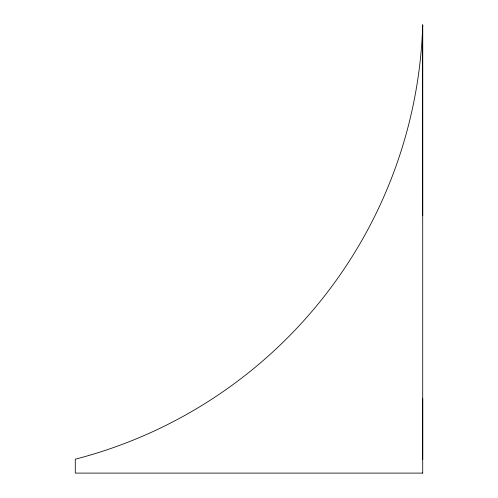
<?xml version="1.0" encoding="UTF-8"?>
<svg xmlns="http://www.w3.org/2000/svg" width="498" height="498" viewBox="0 0 498 498"><rect width="100%" height="100%" fill="white"/><g stroke="black" fill="none" stroke-linecap="round" stroke-linejoin="round"><path stroke-width="0.75" d="M422.715 459.2L422.721 398.761M422.659 24.9L422.702 215.721M422.715 473.1L75.279 473.1L75.279 459.2A463.482 463.482 0 0 0 422.715 24.9L422.715 473.1"/></g></svg>
